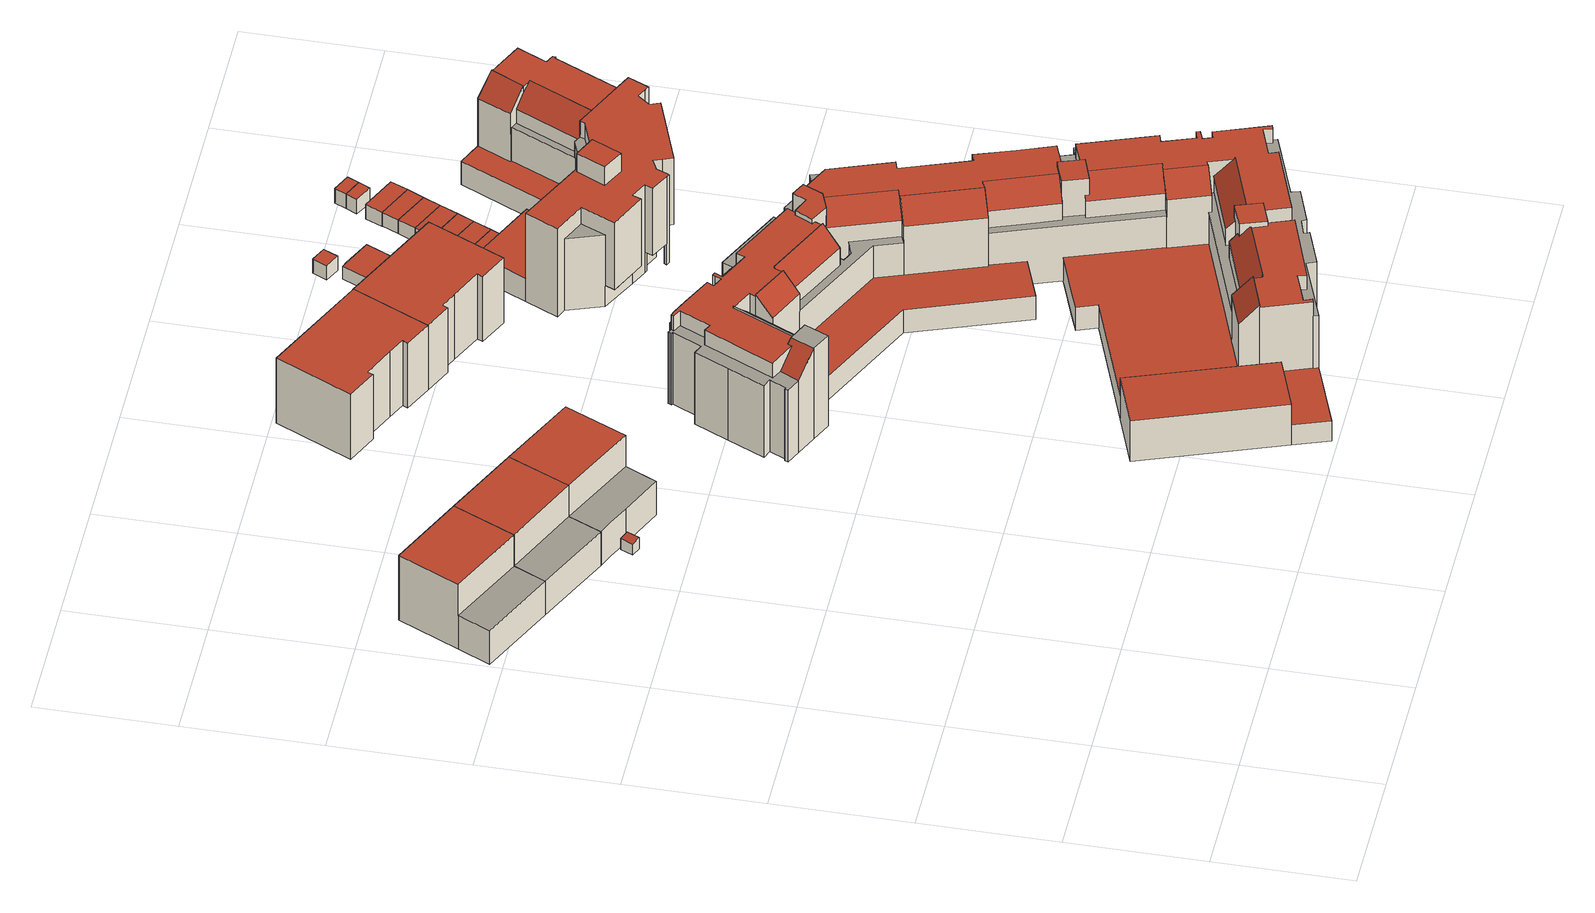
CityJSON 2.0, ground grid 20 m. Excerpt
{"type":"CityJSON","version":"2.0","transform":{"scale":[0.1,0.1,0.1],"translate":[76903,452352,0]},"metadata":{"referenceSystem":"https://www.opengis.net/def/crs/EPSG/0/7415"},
"CityObjects":{
"building1":{"type":"Building","attributes":{"Volume":1790.62,"Dakoppervlakte":122.82,"Muuroppervlakte":573,"Vloeroppervlakte":187.84,"hoogte_Z_max_in_m_NAP":12.45,"GEB_DOEL":"woonfunctie","dateOfConstruction":"1984-01-01","measuredHeight":11.46},"geometry":[{"type":"Solid","lod":"2","boundaries":[[[[0,1,2,3,4,5]],[[6,7,8,9]],[[10,11,12,13]],[[1,0,12,11,7]],[[12,0,5,13]],[[5,4,8,10,13]],[[9,3,2,6]],[[2,1,7,6]],[[8,4,3,9]],[[10,8,7,11]]]],"semantics":{"surfaces":[{"type":"GroundSurface"},{"type":"OuterFloorSurface"},{"type":"RoofSurface"},{"type":"WallSurface"}],"values":[[0,1,2,3,3,3,3,3,3,3]]}}]},
"building2":{"type":"Building","attributes":{"Volume":1787.66,"Dakoppervlakte":122.7,"Muuroppervlakte":572.56,"Vloeroppervlakte":187.45,"hoogte_Z_max_in_m_NAP":12.45,"GEB_DOEL":"woonfunctie","dateOfConstruction":"1984-01-01","measuredHeight":11.46},"geometry":[{"type":"Solid","lod":"2","boundaries":[[[[14,15,2,1,0,16,17,18]],[[7,6,19,20,21,22]],[[23,12,11,24]],[[16,23,24,22,17]],[[16,0,12,23]],[[11,12,0,1,7]],[[18,17,22,21]],[[6,7,1,2]],[[18,21,20,19,6,2,15,14]],[[11,7,22,24]]]],"semantics":{"surfaces":[{"type":"GroundSurface"},{"type":"OuterFloorSurface"},{"type":"RoofSurface"},{"type":"WallSurface"}],"values":[[0,1,2,3,3,3,3,3,3,3]]}}]},
"building3":{"type":"Building","attributes":{"Volume":5.62,"Dakoppervlakte":2.9,"Muuroppervlakte":13.35,"Vloeroppervlakte":2.89,"hoogte_Z_max_in_m_NAP":3.03,"GEB_DOEL":"onbekend","dateOfConstruction":"1984-01-01","measuredHeight":2},"geometry":[{"type":"Solid","lod":"2","boundaries":[[[[25,26,27,28]],[[29,30,31,32]],[[25,28,32,31]],[[28,27,29,32]],[[26,30,29,27]],[[31,30,26,25]]]],"semantics":{"surfaces":[{"type":"GroundSurface"},{"type":"RoofSurface"},{"type":"WallSurface"}],"values":[[0,1,2,2,2,2]]}}]},
"building4":{"type":"Building","attributes":{"Volume":1821.83,"Dakoppervlakte":125.36,"Muuroppervlakte":577.64,"Vloeroppervlakte":190.84,"hoogte_Z_max_in_m_NAP":12.45,"GEB_DOEL":"woonfunctie","dateOfConstruction":"1984-01-01","measuredHeight":11.46},"geometry":[{"type":"Solid","lod":"2","boundaries":[[[[33,34,35,36,37,18,17,16]],[[38,39,22,21,40,41]],[[23,24,42,43]],[[43,42,39,34,33]],[[33,16,23,43]],[[16,17,22,24,23]],[[22,17,18,21]],[[41,40,21,18,37,36]],[[35,38,41,36]],[[34,39,38,35]],[[24,22,39,42]]]],"semantics":{"surfaces":[{"type":"GroundSurface"},{"type":"OuterFloorSurface"},{"type":"RoofSurface"},{"type":"WallSurface"}],"values":[[0,1,2,3,3,3,3,3,3,3,3]]}}]},
"building5":{"type":"Building","attributes":{"Volume":2369.69,"Dakoppervlakte":207.86,"Muuroppervlakte":698.84,"Vloeroppervlakte":207.86,"hoogte_Z_max_in_m_NAP":12.45,"GEB_DOEL":"woonfunctie","dateOfConstruction":"1983-01-01","measuredHeight":11.4},"geometry":[{"type":"Solid","lod":"2","boundaries":[[[[44,45,46,47,48,49,50,51,52,53]],[[54,55,56,57,58,59,60,61,62,63]],[[56,55,45,44]],[[44,53,57,56]],[[59,58,57,53,52,51]],[[60,59,51,50]],[[61,60,50,49]],[[49,48,62,61]],[[63,62,48,47]],[[63,47,46,54]],[[45,55,54,46]]]],"semantics":{"surfaces":[{"type":"GroundSurface"},{"type":"RoofSurface"},{"type":"WallSurface"}],"values":[[0,1,2,2,2,2,2,2,2,2,2]]}}]},
"building6":{"type":"Building","attributes":{"Volume":25339.96,"Dakoppervlakte":2251.5,"Muuroppervlakte":4969.4,"Vloeroppervlakte":2387.95,"hoogte_Z_max_in_m_NAP":17.08,"GEB_DOEL":"bijeenkomstfunctie - overige gebruiksfunctie - winkelfunctie - woonfunctie","dateOfConstruction":"1985-01-01","measuredHeight":16.12},"geometry":[{"type":"Solid","lod":"2","boundaries":[[[[64,65,66,67,68,69,70,71,72,73,74,75,76,77,78,79,80,81,82,83,84,85,86,87,88,89,90,91,92,93,94,95,96,97,98,99,100,101,102,103,104,105,106,107,108,109,110,111,112,113,114,115,116,117,118,119,120,121,122,123,124,125,126,127,128,129,130,131,132,133,134,135,136,137,138,139,140,141,142,143]],[[144,145,146,147]],[[148,149,150,151]],[[152,153,154,155,156,157,158,159,160,161,162,163,164,165]],[[166,167,168,169,170,171]],[[172,173,174,175]],[[176,177,178,179,180,181,182,183,184,185,186,187,188,189,190,191,192,193,194,195,196]],[[197,198,199,200,201,202,203,204,205,206,207]],[[208,209,210,211,212,213,214,215,216,217,218,219,220,221,222,223,224]],[[225,226,227,228,229,230,231,232,233,234,235]],[[236,237,238,239,240,241,242,243,244,245,246,247,248,249,250,251,252,253,254,255,256,257,258,259,260,261,262]],[[263,264,265,266,267,268,269,270,271,272,273]],[[274,275,276,277,278,279,280,281,282,283,284,285,286,287,288,289,290,268,267,291,292,293,294,295,296,297,298,299,300]],[[301,302,195,194,175,174]],[[303,304,305,306,307,308,309,310,311,312,313,314,315]],[[316,317,318,319,320,321,322,323,324,325]],[[326,327,328,329,330,331,332,333,334,335,336,337,338,339,340,341,342,343,344,345,346,347,348,349,350,351,352,353]],[[354,355,356,302,301,357,358,359,360,361,362,363,364,365,366,367,368,369,370,371,372,373,374,375,376,377,378,379,380,381,382,383,384,385]],[[386,387,388,389]],[[390,391,392,393]],[[394,395,396,397,398,399,400,401,402,403,404,405,406,407,408,409,410,411,412,413,414,415,416]],[[417,418,419,420,421,422,423,424,425,426,427,428,429]],[[430,431,432,433,434,435,436]],[[437,438,439,440,364,441]],[[442,443,444,360,445,446,447]],[[448,449,450,451]],[[452,453,454,455]],[[456,329,457,458,459,460,461,462]],[[463,399,464,465,466,467,468]],[[469,470,471,472,473]],[[474,475,476,477,478,479,402]],[[480,481,482,483,484,485,486]],[[487,488,489,490,491]],[[492,493,494,495]],[[496,497,498,333,499,500,501]],[[502,422,503,504,505,506,507,508]],[[509,510,511,512]],[[513,514,515,516]],[[111,110,175,194]],[[313,102,101,100,315,314]],[[315,100,99,303]],[[304,303,99,98]],[[321,320,106,105]],[[321,105,104,322]],[[323,322,104,103]],[[344,343,242,81,80,144]],[[144,80,79,145]],[[144,147,345,344]],[[345,147,146,346]],[[347,346,146,145,79,78,279]],[[376,223,132,131,151,377]],[[130,129,387,381,380,148]],[[126,125,180,383,382,386]],[[387,129,128,388]],[[128,127,389,388]],[[127,126,386,389]],[[386,382,381,387]],[[151,131,130,148]],[[377,151,150,378]],[[149,379,378,150]],[[380,379,149,148]],[[182,181,180,125,124,123]],[[182,123,122,183]],[[183,122,121,184]],[[121,120,185,184]],[[185,120,119,186]],[[186,119,118,187]],[[187,118,117,188]],[[188,117,116,189]],[[189,116,115,190]],[[190,115,114,191]],[[114,113,192,191]],[[113,112,193,192]],[[179,384,383,180]],[[179,178,385,384]],[[177,354,385,178]],[[177,176,355,354]],[[355,176,196,356]],[[391,304,98,97,392]],[[97,96,432,393,392]],[[394,416,291,267,266]],[[394,266,265,395]],[[409,408,299,298]],[[297,410,409,298]],[[432,96,95,433]],[[434,433,95,94]],[[108,107,169,443,442]],[[107,106,320,170,169]],[[448,362,166,171,449]],[[443,169,168,444]],[[109,108,442,447,173,172]],[[111,194,193,112]],[[175,110,109,172]],[[158,157,366,439,438]],[[158,438,437,159]],[[451,450,160,159,437,441,363]],[[477,476,230,229]],[[66,65,269,268]],[[64,270,269,65]],[[143,271,270,64]],[[271,143,142,272]],[[142,141,273,272]],[[141,140,215,263,273]],[[219,136,135,220]],[[134,221,220,135]],[[221,134,133,222]],[[223,222,133,132]],[[215,140,139,216]],[[216,139,138,217]],[[217,138,137,218]],[[137,136,219,218]],[[213,483,482,264,214]],[[215,214,264,263]],[[482,481,395,265,264]],[[78,77,280,279]],[[280,77,76,281]],[[281,76,75,282]],[[75,74,283,282]],[[283,74,73,284]],[[284,73,72,285]],[[285,72,71,286]],[[71,70,287,286]],[[287,70,69,288]],[[69,68,289,288]],[[289,68,67,290]],[[67,66,268,290]],[[475,232,231,230,476]],[[228,227,461,460]],[[461,227,226,462]],[[477,229,228,460,459,488,487]],[[331,494,493,199,198]],[[261,89,88,262]],[[262,88,87,86,237,236]],[[86,85,238,237]],[[238,85,84,239]],[[241,240,239,84,83,82]],[[242,241,82,81]],[[94,93,257,256,434]],[[257,93,92,258]],[[92,91,259,258]],[[499,207,206,500]],[[501,500,206,205]],[[506,204,203,507]],[[203,202,508,507]],[[508,202,201,512,511,423,502]],[[205,204,506,505,514,513,496,501]],[[470,469,165,164]],[[469,473,152,165]],[[152,473,472,153]],[[472,471,154,153]],[[471,470,164,163,468,467,155,154]],[[463,468,163,162,453,452,400]],[[434,256,255,435]],[[425,255,254,426]],[[253,427,426,254]],[[428,427,253,252]],[[428,252,251,429]],[[417,429,251,250]],[[249,418,417,250]],[[422,502,423]],[[421,420,504,503]],[[423,511,510,424]],[[421,503,422]],[[504,420,419,515,514,505]],[[413,294,293,414]],[[414,293,292,415]],[[292,291,416,415]],[[399,463,400]],[[401,474,402]],[[296,411,410,297]],[[411,296,295,412]],[[412,295,294,413]],[[400,452,455,401]],[[398,397,465,464]],[[478,405,404,403,479]],[[395,481,480,396]],[[405,478,477,487,491,490,407,406]],[[397,396,480,486,466,465]],[[398,464,399]],[[402,479,403]],[[393,432,431,390]],[[390,431,430,305,304,391]],[[370,212,211,371]],[[371,211,210,372]],[[209,373,372,210]],[[373,209,208,374]],[[374,208,224,375]],[[376,375,224,223]],[[360,444,168,167,361]],[[167,166,362,361]],[[363,441,364]],[[367,366,157,156]],[[366,365,440,439]],[[359,445,360]],[[359,358,446,445]],[[362,448,451,363]],[[446,358,357,174,173,447]],[[364,440,365]],[[369,368,485,484]],[[155,467,466,486,485,368,367,156]],[[212,370,369,484,483,213]],[[339,338,247,246]],[[339,246,245,340]],[[341,340,245,244]],[[341,244,243,342]],[[343,342,243,242]],[[347,279,278,348]],[[348,278,277,349]],[[349,277,276,350]],[[350,276,275,351]],[[351,275,274,352]],[[353,352,274,300]],[[329,456,330]],[[198,197,332,331]],[[207,499,333,332,197]],[[247,338,337,248]],[[328,327,458,457]],[[331,330,495,494]],[[353,300,299,408,407,490,489,326]],[[328,457,329]],[[326,489,488,459,458,327]],[[335,334,498,497]],[[333,498,334]],[[336,335,497,496,513,516]],[[249,248,337,336,516,515,419,418]],[[318,317,161,160]],[[162,161,317,316]],[[319,318,160,450,449,171]],[[320,319,171,170]],[[454,453,162,316,325]],[[455,454,325,324,233,232,475,474,401]],[[306,305,430,436]],[[306,436,435,255,425,424,307]],[[200,310,309,201]],[[495,330,456,462,226,225,312,311,492]],[[311,310,200,199,493,492]],[[308,307,424,510,509]],[[201,309,308,509,512]],[[225,235,234,233,324,323,103,102,313,312]],[[174,357,301]],[[196,195,302,356]],[[259,91,90,89,261,260]]]],"semantics":{"surfaces":[{"type":"GroundSurface"},{"type":"OuterFloorSurface"},{"type":"RoofSurface"},{"type":"WallSurface"}],"values":[[0,1,1,1,1,1,1,1,1,1,1,1,1,2,2,2,2,2,2,2,2,2,2,2,2,2,2,2,2,2,2,2,2,2,2,2,2,2,3,3,3,3,3,3,3,3,3,3,3,3,3,3,3,3,3,3,3,3,3,3,3,3,3,3,3,3,3,3,3,3,3,3,3,3,3,3,3,3,3,3,3,3,3,3,3,3,3,3,3,3,3,3,3,3,3,3,3,3,3,3,3,3,3,3,3,3,3,3,3,3,3,3,3,3,3,3,3,3,3,3,3,3,3,3,3,3,3,3,3,3,3,3,3,3,3,3,3,3,3,3,3,3,3,3,3,3,3,3,3,3,3,3,3,3,3,3,3,3,3,3,3,3,3,3,3,3,3,3,3,3,3,3,3,3,3,3,3,3,3,3,3,3,3,3,3,3,3,3,3,3,3,3,3,3,3,3,3,3,3,3,3,3,3,3,3,3,3,3,3,3,3,3,3,3,3,3,3,3,3,3,3,3,3,3,3,3,3,3,3,3,3,3,3,3,3,3,3,3,3,3,3,3]]}}]},
"building7":{"type":"Building","attributes":{"Volume":2325.13,"Dakoppervlakte":202.73,"Muuroppervlakte":693.22,"Vloeroppervlakte":202.73,"hoogte_Z_max_in_m_NAP":12.45,"GEB_DOEL":"woonfunctie","dateOfConstruction":"1983-01-01","measuredHeight":11.47},"geometry":[{"type":"Solid","lod":"2","boundaries":[[[[517,518,519,44,53,520,521,522,523]],[[56,524,525,526,527,528,529,530,57]],[[53,44,56,57]],[[524,56,44,519]],[[519,518,525,524]],[[526,525,518,517]],[[527,526,517,523]],[[523,522,528,527]],[[529,528,522,521]],[[521,520,530,529]],[[53,57,530,520]]]],"semantics":{"surfaces":[{"type":"GroundSurface"},{"type":"RoofSurface"},{"type":"WallSurface"}],"values":[[0,1,2,2,2,2,2,2,2,2,2]]}}]},
"building8":{"type":"Building","attributes":{"Volume":101.38,"Dakoppervlakte":46.23,"Muuroppervlakte":60.93,"Vloeroppervlakte":46.23,"hoogte_Z_max_in_m_NAP":3.22,"GEB_DOEL":"overige gebruiksfunctie","dateOfConstruction":"1985-01-01","measuredHeight":2.23},"geometry":[{"type":"Solid","lod":"2","boundaries":[[[[531,532,533,534,535]],[[536,537,538,539,540]],[[532,531,538,537]],[[539,538,531,535]],[[539,535,534,540]],[[540,534,533,532,537,536]]]],"semantics":{"surfaces":[{"type":"GroundSurface"},{"type":"RoofSurface"},{"type":"WallSurface"}],"values":[[0,1,2,2,2,2]]}}]},
"building9":{"type":"Building","attributes":{"Volume":13.73,"Dakoppervlakte":5.44,"Muuroppervlakte":23.55,"Vloeroppervlakte":5.44,"hoogte_Z_max_in_m_NAP":3.51,"GEB_DOEL":"onbekend","dateOfConstruction":"1983-01-01","measuredHeight":2.52},"geometry":[{"type":"Solid","lod":"2","boundaries":[[[[541,542,543,544]],[[545,546,547,548]],[[541,544,546,545]],[[544,543,547,546]],[[542,548,547,543]],[[542,541,545,548]]]],"semantics":{"surfaces":[{"type":"GroundSurface"},{"type":"RoofSurface"},{"type":"WallSurface"}],"values":[[0,1,2,2,2,2]]}}]},
"building10":{"type":"Building","attributes":{"Volume":35.78,"Dakoppervlakte":14.4,"Muuroppervlakte":40.87,"Vloeroppervlakte":14.4,"hoogte_Z_max_in_m_NAP":3.53,"GEB_DOEL":"overige gebruiksfunctie","dateOfConstruction":"1985-01-01","measuredHeight":2.49},"geometry":[{"type":"Solid","lod":"2","boundaries":[[[[549,550,551,552]],[[553,554,555,556]],[[549,552,554,553]],[[552,551,555,554]],[[550,556,555,551]],[[553,556,550,549]]]],"semantics":{"surfaces":[{"type":"GroundSurface"},{"type":"RoofSurface"},{"type":"WallSurface"}],"values":[[0,1,2,2,2,2]]}}]},
"building11":{"type":"Building","attributes":{"Volume":39.81,"Dakoppervlakte":16.06,"Muuroppervlakte":42.2,"Vloeroppervlakte":16.06,"hoogte_Z_max_in_m_NAP":3.53,"GEB_DOEL":"overige gebruiksfunctie","dateOfConstruction":"1985-01-01","measuredHeight":2.48},"geometry":[{"type":"Solid","lod":"2","boundaries":[[[[557,558,559,560]],[[556,555,561,562]],[[556,557,560,555]],[[561,555,560,559]],[[558,562,561,559]],[[558,557,556,562]]]],"semantics":{"surfaces":[{"type":"GroundSurface"},{"type":"RoofSurface"},{"type":"WallSurface"}],"values":[[0,1,2,2,2,2]]}}]},
"building12":{"type":"Building","attributes":{"Volume":37.78,"Dakoppervlakte":15.25,"Muuroppervlakte":41.49,"Vloeroppervlakte":15.25,"hoogte_Z_max_in_m_NAP":3.53,"GEB_DOEL":"overige gebruiksfunctie","dateOfConstruction":"1985-01-01","measuredHeight":2.48},"geometry":[{"type":"Solid","lod":"2","boundaries":[[[[563,559,558,564]],[[562,561,565,566]],[[561,562,558,559]],[[559,563,565,561]],[[564,566,565,563]],[[564,558,562,566]]]],"semantics":{"surfaces":[{"type":"GroundSurface"},{"type":"RoofSurface"},{"type":"WallSurface"}],"values":[[0,1,2,2,2,2]]}}]},
"building13":{"type":"Building","attributes":{"Volume":39.87,"Dakoppervlakte":16.05,"Muuroppervlakte":42.29,"Vloeroppervlakte":16.05,"hoogte_Z_max_in_m_NAP":3.53,"GEB_DOEL":"overige gebruiksfunctie","dateOfConstruction":"1985-01-01","measuredHeight":2.48},"geometry":[{"type":"Solid","lod":"2","boundaries":[[[[567,563,564,568]],[[569,570,566,565]],[[566,564,563,565]],[[563,567,569,565]],[[568,570,569,567]],[[568,564,566,570]]]],"semantics":{"surfaces":[{"type":"GroundSurface"},{"type":"RoofSurface"},{"type":"WallSurface"}],"values":[[0,1,2,2,2,2]]}}]},
"building14":{"type":"Building","attributes":{"Volume":7777.49,"Dakoppervlakte":599.86,"Muuroppervlakte":1921.55,"Vloeroppervlakte":596.48,"hoogte_Z_max_in_m_NAP":19.74,"GEB_DOEL":"bijeenkomstfunctie - winkelfunctie - woonfunctie","dateOfConstruction":"1985-01-01","measuredHeight":18.74},"geometry":[{"type":"MultiSurface","lod":"2","boundaries":[[[571,572,573,574]],[[575,576,577,578,579,549,552,580,581,582,583,584,585,586,587,588,589,590,591,592,593,594,595,596,597,598,599]],[[600,601,602,603,604,605,606,607]],[[608,609,610,611]],[[612,613,614,615]],[[616,617,618]],[[619,620,621,622,623,624,625,626,627]],[[628,629,630,631,632]],[[633,634,635,636]],[[637,638,639,640,641,642,643,644,645,646,647]],[[648,649,650,651,652,653,654,655,656,657,658]],[[659,660,661,662,663,664,665,666]],[[667,642,668,669,670,627,671,672]],[[673,674,675,676]],[[677,678,679,680,681,682,683,684,685]],[[686,687,688,689,690,691,692,693,694,695,696,697,698,699,700,701,702,703,704,705,706,707,708,672,709,710,711,712,713],[714,715,716,717]],[[718,719,720,721,722,723,724,725,726,727]],[[706,705,704,683,682,681]],[[681,680,724,707,706]],[[578,577,713,712,657]],[[577,576,618,617,686,713]],[[688,610,609,689]],[[689,609,608,690]],[[598,600,691,690,608,599]],[[691,600,607,692]],[[692,607,606,693]],[[694,693,606,572,571]],[[695,694,571,574,604]],[[695,604,603,696]],[[697,696,603,595,594]],[[594,593,614,698,697]],[[698,614,613,699]],[[699,613,612,700]],[[615,701,700,612]],[[592,591,702,701,615]],[[702,591,590,684,703]],[[704,703,684,683]],[[576,575,611,616,618]],[[688,687,686,617,616,611,610]],[[715,633,636,716]],[[633,715,714,634]],[[634,714,717,635]],[[636,635,717,716]],[[640,639,718,728,729]],[[724,680,679,725]],[[679,678,726,725]],[[586,727,726,678,587]],[[727,586,728,718]],[[646,722,721,647]],[[647,721,720,637]],[[637,720,719,638]],[[638,719,718,639]],[[651,650,581,580]],[[552,652,651,580]],[[552,549,653,652]],[[549,579,654,653]],[[584,665,664,585]],[[659,666,665,584,583,582]],[[676,675,640,729,585,664]],[[669,628,632,670]],[[626,671,627]],[[619,627,670,632,631]],[[659,582,581,650,649,621,620,660]],[[676,664,663,673]],[[662,661,630,629]],[[620,619,631,630,661,660]],[[629,628,669,668,641,674,673,663,662]],[[621,649,648,622]],[[622,648,658,623]],[[641,668,642]],[[643,667,672,644]],[[667,643,642]],[[641,640,675,674]],[[708,707,724,723,645]],[[709,672,671]],[[672,708,645,644]],[[709,671,626,625,710]],[[711,710,625,624]],[[624,623,658,657,712,711]],[[596,595,603,602]],[[597,596,602,601]],[[598,597,601,600]],[[606,605,573,572]],[[604,574,573,605]],[[608,611,575,599]],[[677,685,589,588]],[[684,590,589,685]],[[593,592,615,614]],[[646,645,723,722]],[[678,677,588,587]],[[655,654,579,578,657,656]]],"semantics":{"surfaces":[{"type":"GroundSurface"},{"type":"OuterCeilingSurface"},{"type":"OuterFloorSurface"},{"type":"RoofSurface"},{"type":"WallSurface"}],"values":[0,0,1,1,1,2,2,2,3,3,3,3,3,3,1,3,2,4,4,4,4,4,4,4,4,4,4,4,4,4,4,4,4,4,4,4,4,4,4,4,4,4,4,4,4,4,4,4,4,4,4,4,4,4,4,4,4,4,4,4,4,4,4,4,4,4,4,4,4,4,4,4,4,4,4,4,4,4,4,4,4,4,4,4,4,4,4,4,4,4,4]}}]},
"building15":{"type":"Building","attributes":{"Volume":38.41,"Dakoppervlakte":15.5,"Muuroppervlakte":41.7,"Vloeroppervlakte":15.5,"hoogte_Z_max_in_m_NAP":3.53,"GEB_DOEL":"overige gebruiksfunctie","dateOfConstruction":"1985-01-01","measuredHeight":2.48},"geometry":[{"type":"Solid","lod":"2","boundaries":[[[[568,730,731,567]],[[732,733,570,569]],[[570,568,567,569]],[[732,569,567,731]],[[730,733,732,731]],[[730,568,570,733]]]],"semantics":{"surfaces":[{"type":"GroundSurface"},{"type":"RoofSurface"},{"type":"WallSurface"}],"values":[[0,1,2,2,2,2]]}}]},
"building16":{"type":"Building","attributes":{"Volume":38.06,"Dakoppervlakte":15.37,"Muuroppervlakte":41.56,"Vloeroppervlakte":15.37,"hoogte_Z_max_in_m_NAP":3.53,"GEB_DOEL":"overige gebruiksfunctie","dateOfConstruction":"1985-01-01","measuredHeight":2.48},"geometry":[{"type":"Solid","lod":"2","boundaries":[[[[730,734,735,731]],[[733,732,736,737]],[[733,730,731,732]],[[731,735,736,732]],[[734,737,736,735]],[[734,730,733,737]]]],"semantics":{"surfaces":[{"type":"GroundSurface"},{"type":"RoofSurface"},{"type":"WallSurface"}],"values":[[0,1,2,2,2,2]]}}]},
"building17":{"type":"Building","attributes":{"Volume":38.77,"Dakoppervlakte":15.44,"Muuroppervlakte":42.19,"Vloeroppervlakte":15.44,"hoogte_Z_max_in_m_NAP":3.53,"GEB_DOEL":"overige gebruiksfunctie","dateOfConstruction":"1985-01-01","measuredHeight":2.51},"geometry":[{"type":"Solid","lod":"2","boundaries":[[[[738,739,740,741]],[[737,736,742,743]],[[738,741,736,737]],[[741,740,742,736]],[[739,743,742,740]],[[739,738,737,743]]]],"semantics":{"surfaces":[{"type":"GroundSurface"},{"type":"RoofSurface"},{"type":"WallSurface"}],"values":[[0,1,2,2,2,2]]}}]},
"building18":{"type":"Building","attributes":{"Volume":13.63,"Dakoppervlakte":5.19,"Muuroppervlakte":24.51,"Vloeroppervlakte":5.19,"hoogte_Z_max_in_m_NAP":3.7,"GEB_DOEL":"onbekend","dateOfConstruction":"1985-01-01","measuredHeight":2.63},"geometry":[{"type":"Solid","lod":"2","boundaries":[[[[744,745,746,747,748]],[[749,750,751,752,753]],[[745,744,752,751]],[[746,750,749,747]],[[746,745,751,750]],[[752,744,748,747,749,753]]]],"semantics":{"surfaces":[{"type":"GroundSurface"},{"type":"RoofSurface"},{"type":"WallSurface"}],"values":[[0,1,2,2,2,2]]}}]},
"building19":{"type":"Building","attributes":{"Volume":13.51,"Dakoppervlakte":5.19,"Muuroppervlakte":24.29,"Vloeroppervlakte":5.19,"hoogte_Z_max_in_m_NAP":3.7,"GEB_DOEL":"onbekend","dateOfConstruction":"1985-01-01","measuredHeight":2.6},"geometry":[{"type":"Solid","lod":"2","boundaries":[[[[754,746,745,755]],[[756,757,751,750]],[[755,757,756,754]],[[755,745,751,757]],[[746,750,751,745]],[[746,754,756,750]]]],"semantics":{"surfaces":[{"type":"GroundSurface"},{"type":"RoofSurface"},{"type":"WallSurface"}],"values":[[0,1,2,2,2,2]]}}]}
},
"vertices":[
[183,1103,10],[141,1013,10],[119,966,10],[6,1019,10],[28,1066,10],[70,1155,10],[119,966,69],[141,1013,69],[28,1066,69],[6,1019,69],[28,1066,124],[141,1013,124],[183,1103,124],[70,1155,124],
[198,929,10],[190,933,10],[295,1051,10],[254,961,10],[232,913,10],[190,933,69],[198,929,69],[232,913,69],[254,961,69],[295,1051,124],[254,961,124],
[283,888,10],[275,870,10],[261,876,10],[269,894,10],[261,876,29],[275,870,30],[283,888,30],[269,894,29],
[410,997,10],[369,907,10],[347,861,10],[283,890,10],[253,904,10],[347,861,69],[369,907,69],[253,904,69],[283,890,69],[369,907,124],[410,997,124],
[536,1209,10],[495,1228,10],[499,1236,10],[473,1248,10],[427,1269,10],[424,1261,10],[378,1282,10],[431,1394,10],[586,1322,10],[589,1321,10],[499,1236,124],[495,1228,124],[536,1209,124],[589,1321,124],[586,1322,124],[431,1394,124],[378,1282,124],[424,1261,124],[427,1269,124],[473,1248,124],
[922,765,10],[941,715,10],[927,710,10],[942,670,10],[1001,507,10],[1015,512,10],[1034,459,10],[1022,455,10],[1031,430,10],[1044,434,10],[1063,383,10],[1051,378,10],[1088,276,10],[1089,272,10],[1082,270,10],[1078,268,10],[1084,254,10],[1112,178,10],[1114,171,10],[1015,134,10],[1013,133,10],[1017,121,10],[961,101,10],[961,102,10],[958,108,10],[934,100,10],[936,94,10],[937,92,10],[880,71,10],[875,85,10],[774,47,10],[671,9,10],[653,60,10],[578,264,10],[660,294,10],[835,358,10],[824,387,10],[852,398,10],[920,423,10],[903,469,10],[836,444,10],[774,611,10],[595,695,10],[588,698,10],[582,701,10],[569,672,10],[540,686,10],[509,700,10],[487,710,10],[489,715,10],[492,714,10],[503,738,10],[490,743,10],[515,798,10],[538,847,10],[552,841,10],[572,884,10],[570,885,10],[572,888,10],[572,890,10],[574,889,10],[578,887,10],[584,885,10],[588,891,10],[611,880,10],[608,874,10],[652,853,10],[667,846,10],[668,849,10],[671,856,10],[677,854,10],[676,852,10],[719,832,10],[725,847,10],[829,798,10],[826,790,10],[845,781,10],[849,788,10],[905,762,10],[921,768,10],[1084,254,137],[1078,268,137],[1068,264,137],[1073,250,137],[652,853,136],[647,843,136],[662,836,136],[667,846,136],[794,696,107],[803,713,107],[824,720,107],[821,727,107],[801,737,107],[796,725,107],[783,699,107],[686,745,107],[681,733,107],[830,663,107],[844,625,107],[856,630,107],[832,697,107],[809,689,107],[637,784,107],[641,793,107],[634,797,107],[588,698,107],[595,695,107],[625,759,107],[569,672,169],[585,707,169],[556,720,169],[540,686,169],[556,837,136],[567,832,136],[588,877,136],[576,883,136],[578,887,136],[574,889,136],[572,890,136],[572,888,136],[570,885,136],[572,884,136],[552,841,136],[538,847,136],[515,798,136],[490,743,136],[503,738,136],[492,714,136],[489,715,136],[487,710,136],[509,700,136],[523,728,136],[508,735,136],[1023,249,107],[1014,245,107],[986,235,107],[985,239,107],[794,169,107],[798,157,107],[899,194,107],[904,183,107],[927,191,107],[923,203,107],[1026,240,107],[667,835,136],[712,814,136],[717,827,136],[820,778,136],[813,763,136],[833,755,136],[842,775,136],[845,781,136],[826,790,136],[829,798,136],[725,847,136],[719,832,136],[676,852,136],[677,854,136],[671,856,136],[668,849,136],[673,847,136],[967,292,107],[978,296,107],[942,397,107],[947,399,107],[937,429,107],[931,427,107],[914,472,107],[896,523,107],[885,519,107],[903,469,107],[920,423,107],[961,102,137],[961,101,137],[1017,121,137],[1013,133,137],[1015,134,137],[1114,171,137],[1112,178,137],[1106,176,137],[1102,189,137],[1056,172,137],[1061,159,137],[954,120,137],[941,155,137],[917,146,137],[930,111,137],[823,73,137],[819,85,137],[772,68,137],[777,56,137],[772,54,137],[774,47,137],[875,85,137],[880,71,137],[937,92,137],[936,94,137],[934,100,137],[958,108,137],[845,781,137],[842,775,137],[863,765,137],[908,744,137],[919,716,137],[927,710,137],[941,715,137],[922,765,137],[921,768,137],[905,762,137],[849,788,137],[1024,427,137],[1063,321,137],[1051,317,137],[1068,271,137],[1080,275,137],[1082,270,137],[1089,272,137],[1088,276,137],[1051,378,137],[1063,383,137],[1044,434,137],[1031,430,137],[1022,455,137],[1034,459,137],[1015,512,137],[1001,507,137],[942,670,137],[941,655,137],[929,651,137],[964,554,137],[976,558,137],[996,502,137],[1013,457,137],[1015,452,137],[1015,451,137],[976,436,137],[984,412,137],[550,723,162],[547,717,162],[835,358,51],[660,294,51],[728,106,51],[750,113,51],[747,122,51],[737,148,51],[794,169,51],[985,239,51],[966,292,51],[967,292,51],[920,423,51],[852,398,51],[824,387,51],[844,625,51],[830,663,51],[681,733,51],[625,759,51],[595,695,51],[774,611,51],[836,444,51],[903,469,51],[885,519,51],[883,518,51],[986,407,162],[970,401,162],[1005,306,162],[1003,305,162],[993,302,162],[1014,245,162],[1023,249,162],[1035,215,162],[1036,213,162],[940,178,162],[947,157,162],[941,155,162],[954,120,162],[1061,159,162],[1056,172,162],[1102,189,162],[1106,176,162],[1112,178,162],[1084,254,162],[1073,250,162],[1068,264,162],[1082,270,162],[1080,275,162],[1068,271,162],[1051,317,162],[1063,321,162],[1024,427,162],[984,412,162],[567,832,162],[556,837,162],[508,735,162],[556,720,162],[565,716,162],[608,809,162],[610,808,162],[641,793,162],[637,784,162],[692,758,162],[697,769,162],[698,771,162],[796,725,162],[801,737,162],[796,739,162],[809,765,162],[813,763,162],[820,778,162],[717,827,162],[712,814,162],[667,835,162],[673,847,162],[668,849,162],[667,846,162],[662,836,162],[647,843,162],[652,853,162],[608,874,162],[584,885,162],[578,887,162],[576,883,162],[588,877,162],[584,885,138],[608,874,138],[611,880,138],[588,891,138],[734,90,82],[660,294,82],[578,264,81],[653,60,81],[908,744,162],[863,765,162],[850,736,162],[848,736,162],[883,640,162],[881,639,162],[871,635,162],[910,528,162],[921,532,162],[922,533,162],[945,471,162],[958,437,162],[972,442,162],[973,442,162],[976,436,162],[1015,451,162],[1015,452,162],[1013,457,162],[996,502,162],[976,558,162],[964,554,162],[929,651,162],[941,655,162],[930,111,162],[917,146,162],[911,144,162],[903,165,162],[808,130,162],[807,132,162],[803,142,162],[747,122,162],[772,54,162],[777,56,162],[772,68,162],[819,85,162],[823,73,162],[728,106,45],[734,90,45],[653,60,45],[671,9,45],[774,47,45],[772,54,45],[750,113,45],[686,745,137],[783,699,137],[796,725,165],[698,771,165],[692,758,151],[582,701,142],[588,698,136],[634,797,136],[608,809,165],[565,716,165],[585,707,142],[637,784,165],[625,759,137],[681,733,137],[692,758,165],[871,635,165],[844,625,136],[883,518,136],[910,528,165],[993,302,152],[1005,306,165],[970,401,165],[949,394,142],[947,399,142],[942,397,136],[978,296,136],[871,635,152],[883,640,165],[848,736,165],[823,726,138],[821,727,136],[856,630,136],[809,689,51],[832,697,51],[824,720,51],[803,713,51],[794,696,51],[910,528,152],[896,523,136],[931,427,136],[937,429,142],[958,437,165],[922,533,165],[850,736,170],[863,765,170],[842,775,170],[833,755,170],[809,765,170],[796,739,170],[823,726,169],[937,429,171],[949,394,171],[986,407,171],[973,442,171],[958,437,171],[966,292,136],[986,235,136],[1014,245,165],[993,302,165],[934,194,148],[940,178,165],[1036,213,165],[1026,240,136],[923,203,136],[927,191,148],[803,142,152],[808,130,165],[903,165,165],[898,180,148],[904,183,148],[899,194,136],[798,157,136],[737,148,136],[747,122,165],[803,142,165],[794,169,136],[934,194,170],[898,180,170],[911,144,170],[947,157,170],
[604,1187,10],[580,1198,10],[576,1190,10],[742,1249,10],[690,1137,10],[647,1157,10],[651,1165,10],[576,1190,124],[580,1198,124],[604,1187,124],[651,1165,124],[647,1157,124],[690,1137,124],[742,1249,124],
[700,1290,10],[735,1365,10],[745,1361,10],[785,1342,10],[750,1266,10],[745,1361,32],[735,1365,32],[700,1290,32],[750,1266,32],[785,1342,32],
[761,1396,10],[751,1375,10],[729,1385,10],[739,1406,10],[761,1396,35],[739,1406,35],[729,1385,35],[751,1375,35],
[781,1187,10],[792,1209,10],[844,1185,10],[833,1163,10],[781,1187,35],[833,1163,35],[844,1185,35],[792,1209,35],
[792,1209,11],[804,1235,11],[856,1211,11],[844,1185,11],[856,1211,35],[804,1235,35],
[867,1235,11],[815,1259,11],[867,1235,35],[815,1259,35],
[879,1261,11],[827,1285,11],[879,1261,35],[827,1285,35],
[853,945,10],[848,947,10],[850,951,10],[855,949,10],[749,1011,10],[730,1063,10],[716,1069,10],[738,1117,10],[773,1191,10],[876,1143,10],[847,1081,10],[871,1070,10],[910,1154,10],[954,1248,10],[989,1232,10],[1086,1186,10],[1043,1095,10],[1018,1041,10],[1014,1043,10],[1002,1017,10],[1001,1016,10],[988,999,10],[882,960,10],[877,972,10],[861,964,10],[834,977,10],[831,971,10],[826,973,10],[802,984,10],[826,973,47],[831,971,47],[834,977,47],[861,964,47],[855,949,47],[850,951,47],[848,947,47],[821,961,47],[802,984,47],[797,972,47],[743,997,47],[749,1011,47],[994,985,47],[888,946,47],[882,960,47],[988,999,47],[749,1011,136],[765,1047,136],[730,1063,136],[926,1088,137],[874,1069,137],[794,1106,137],[789,1104,137],[784,1095,137],[873,1053,137],[934,1076,137],[937,1083,137],[936,1083,137],[978,1178,110],[968,1182,110],[924,1087,110],[926,1088,110],[934,1084,110],[835,1067,197],[815,1025,197],[847,1009,197],[867,1052,197],[1062,1145,162],[1049,1151,162],[1069,1194,162],[1016,1219,162],[993,1171,162],[1003,1166,162],[1005,1165,162],[961,1072,162],[1015,1047,162],[1059,1142,162],[1061,1141,162],[789,1104,51],[794,1106,51],[847,1081,51],[876,1143,51],[833,1163,51],[781,1187,51],[773,1191,51],[769,1183,51],[763,1169,51],[738,1117,51],[784,1095,51],[871,1070,51],[874,1069,51],[924,1087,51],[968,1182,51],[966,1183,51],[989,1232,51],[954,1248,51],[910,1154,51],[1005,1165,164],[993,1171,152],[978,1178,135],[934,1084,135],[937,1083,138],[961,1072,165],[966,1183,135],[993,1171,164],[1016,1219,164],[989,1232,135],[1018,1041,47],[1043,1095,47],[1060,1087,47],[1036,1037,47],[1022,1007,47],[1020,1008,47],[1016,1010,47],[1002,1017,47],[1014,1043,47],[765,1047,165],[749,1011,165],[743,997,165],[797,972,165],[802,984,165],[826,973,165],[821,961,165],[848,947,165],[853,945,165],[855,949,165],[861,964,165],[877,972,165],[882,960,165],[888,946,165],[994,985,165],[988,999,165],[1001,1016,165],[1002,1017,165],[1016,1010,165],[1020,1008,165],[1022,1007,165],[1036,1037,165],[1015,1047,165],[937,1083,165],[934,1076,165],[873,1053,165],[738,1117,165],[716,1069,165],[815,1025,165],[835,1067,165],[867,1052,165],[847,1009,165],[1069,1194,136],[1049,1151,136],[1062,1145,136],[1061,1141,136],[1059,1142,136],[1015,1047,136],[1036,1037,136],[1060,1087,136],[1043,1095,136],[1086,1186,136],[1069,1194,10],[1016,1219,10],
[839,1310,11],[890,1286,11],[890,1286,35],[839,1310,35],
[850,1334,11],[902,1310,11],[902,1310,35],[850,1334,35],
[850,1334,10],[861,1359,10],[913,1335,10],[902,1310,10],[913,1335,35],[861,1359,35],
[867,1372,11],[875,1388,11],[901,1376,11],[893,1360,11],[887,1362,11],[893,1360,37],[901,1376,37],[875,1388,37],[867,1372,37],[887,1362,37],
[909,1393,11],[883,1405,11],[909,1393,37],[883,1405,37]
]}
